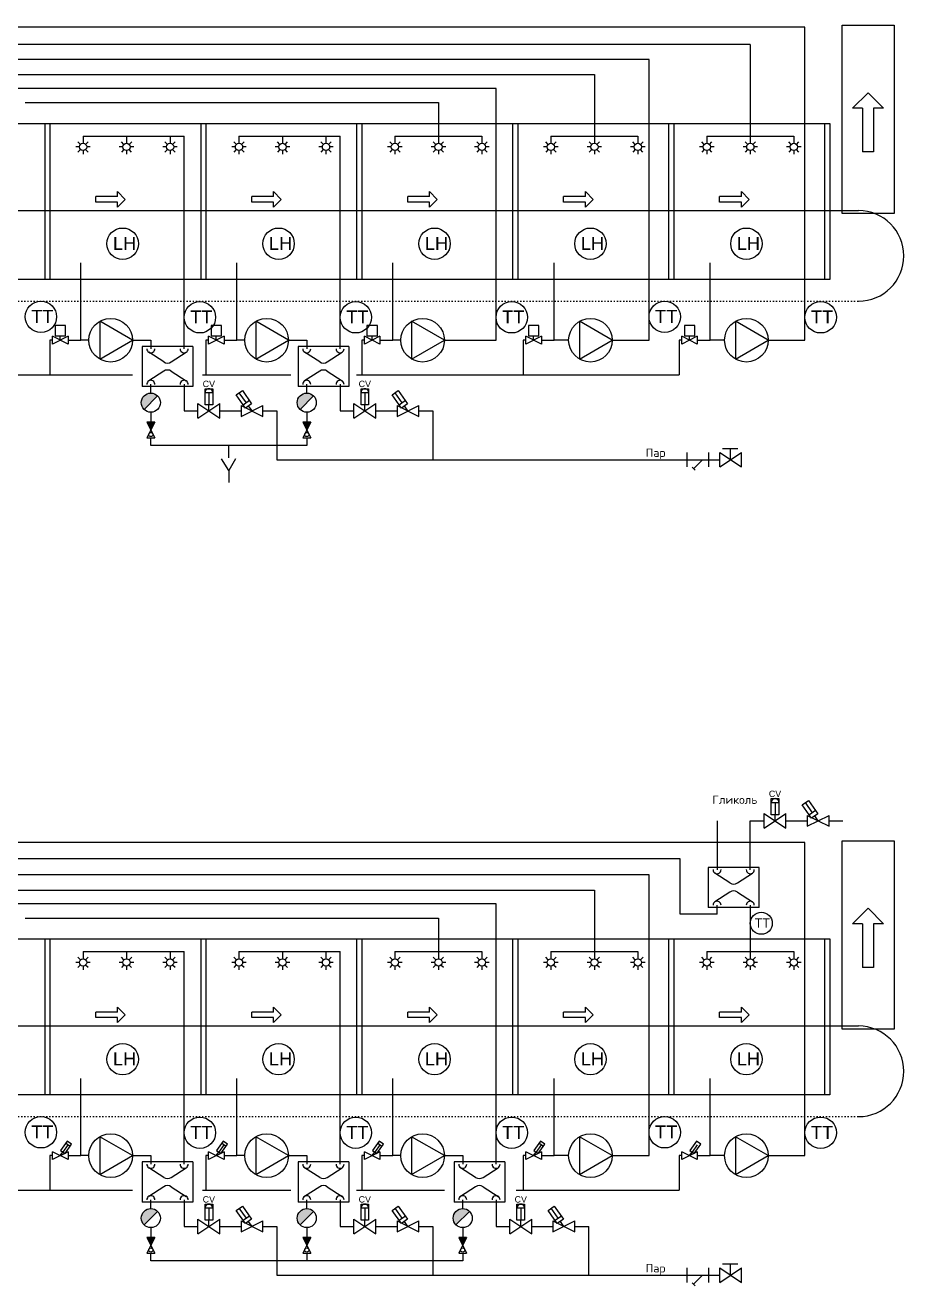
# Model space of a CAD drawing. Header units: millimetres. Extents: x -918 to 51042, y -35619 to 21649.
# Drawn here: x 6761 to 15212, y 9523 to 21649 of the extents above; entities that cross this region are included whole.
import ezdxf

# ---------------------------------------------------------------- set-up
doc = ezdxf.new("R2010")
doc.units = ezdxf.units.MM
doc.linetypes.add('ACAD_ISO03W100', pattern=[30, 12, -18])
for name, color, linetype in [('для лазера', 7, 'Continuous'), ('Железо', 7, 'Continuous'), ('Насосы', 7, 'Continuous')]:
    doc.layers.add(name, color=color, linetype=linetype)
doc.styles.add('ROMANS', font='ROMANS')
doc.styles.get("Standard").update_dxf_attribs({"font": 'arial.ttf'})

msp = doc.modelspace()

# ---------------------------------------------------------------- hatches: boundary and pattern name
at = {"true_color": 0xffffff}
h = msp.add_hatch(color=7, dxfattribs=at)
h.dxf.hatch_style = 1
h.paths.add_polyline_path([(8006.656, 17831.168), (7931.656, 17831.168), (7969.156, 17756.168)])
h = msp.add_hatch(color=7, dxfattribs=at)
h.dxf.hatch_style = 1
h.paths.add_polyline_path([(9506.656, 17831.168), (9431.656, 17831.168), (9469.156, 17756.168)])
h = msp.add_hatch(color=7, dxfattribs=at)
h.dxf.hatch_style = 1
h.paths.add_polyline_path([(8006.656, 9987.1), (7931.656, 9987.1), (7969.156, 9912.1)])
h = msp.add_hatch(color=7, dxfattribs=at)
h.dxf.hatch_style = 1
h.paths.add_polyline_path([(9506.656, 9987.1), (9431.656, 9987.1), (9469.156, 9912.1)])
h = msp.add_hatch(color=7, dxfattribs=at)
h.dxf.hatch_style = 1
h.paths.add_polyline_path([(11006.656, 9987.1), (10931.656, 9987.1), (10969.156, 9912.1)])
at = {"layer": 'для лазера'}
h = msp.add_hatch(color=256, dxfattribs=at)
h.dxf.hatch_style = 1
h.paths.add_polyline_path([(7877.37, 18018.109, 0.198912367), (7904.253, 17953.205), (8034.06, 18083.012, 0.668178638)])
h = msp.add_hatch(color=256, dxfattribs=at)
h.dxf.hatch_style = 1
h.paths.add_polyline_path([(9377.37, 18018.109, 0.198912367), (9404.253, 17953.205), (9534.06, 18083.012, 0.668178638)])
h = msp.add_hatch(color=256, dxfattribs=at)
h.dxf.hatch_style = 1
h.paths.add_polyline_path([(7877.37, 10174.04, 0.198912367), (7904.253, 10109.137), (8034.06, 10238.943, 0.668178638)])
h = msp.add_hatch(color=256, dxfattribs=at)
h.dxf.hatch_style = 1
h.paths.add_polyline_path([(9377.37, 10174.04, 0.198912367), (9404.253, 10109.137), (9534.06, 10238.943, 0.668178638)])
h = msp.add_hatch(color=256, dxfattribs=at)
h.dxf.hatch_style = 1
h.paths.add_polyline_path([(10877.37, 10174.04, 0.198912367), (10904.253, 10109.137), (11034.06, 10238.943, 0.668178638)])

# ---------------------------------------------------------------- linework, layer by layer
at = {"color": 4}
for p, q in [((7023.35, 18618.97), (6998.282, 18618.97)), ((6998.282, 18618.97), (6998.282, 18286.162)), ((7173.35, 18618.97), (7295.754, 18618.97)), ((8523.35, 18618.97), (8498.282, 18618.97)), ((8498.282, 18618.97), (8498.282, 18286.162)), ((8673.35, 18618.97), (8795.754, 18618.97)), ((10023.35, 18618.97), (9998.282, 18618.97)), ((9998.282, 18618.97), (9998.282, 18286.162)), ((10173.35, 18618.97), (10295.754, 18618.97)), ((11575.728, 18618.97), (11550.66, 18618.97)), ((11550.66, 18618.97), (11550.66, 18286.162)), ((11725.728, 18618.97), (11848.133, 18618.97)), ((13075.728, 18618.97), (13050.66, 18618.97)), ((13050.66, 18618.97), (13050.66, 18286.162)), ((13225.728, 18618.97), (13348.133, 18618.97)), ((2381.832, 18286.162), (7791.981, 18286.162)), ((8465.609, 18286.162), (9315.37, 18286.162)), ((9948.827, 18286.162), (11483.455, 18286.162)), ((11483.455, 18286.162), (13050.66, 18286.162)), ((7023.35, 10774.902), (6998.282, 10774.902)), ((6998.282, 10774.902), (6998.282, 10442.094)), ((7173.35, 10774.902), (7295.754, 10774.902)), ((8523.35, 10774.902), (8498.282, 10774.902)), ((8498.282, 10774.902), (8498.282, 10442.094)), ((8673.35, 10774.902), (8795.754, 10774.902)), ((10023.35, 10774.902), (9998.282, 10774.902)), ((9998.282, 10774.902), (9998.282, 10442.094)), ((10173.35, 10774.902), (10295.754, 10774.902)), ((11575.728, 10774.902), (11550.66, 10774.902)), ((11550.66, 10774.902), (11550.66, 10442.094)), ((11725.728, 10774.902), (11848.133, 10774.902)), ((13075.728, 10774.902), (13050.66, 10774.902)), ((13050.66, 10774.902), (13050.66, 10442.094)), ((13225.728, 10774.902), (13348.133, 10774.902)), ((2381.832, 10442.094), (7791.981, 10442.094)), ((8465.609, 10442.094), (9315.37, 10442.094)), ((9948.827, 10442.094), (10792.408, 10442.094)), ((11483.455, 10442.094), (13050.66, 10442.094))]:
    msp.add_line(p, q, dxfattribs=at)
for p, q in [((7023.35, 18581.47), (7023.35, 18656.47)), ((7173.35, 18656.47), (7023.35, 18581.47)), ((7173.35, 18581.47), (7023.35, 18656.47)), ((7173.35, 18656.47), (7173.35, 18581.47)), ((8523.35, 18581.47), (8523.35, 18656.47)), ((8673.35, 18656.47), (8523.35, 18581.47)), ((8673.35, 18581.47), (8523.35, 18656.47)), ((8673.35, 18656.47), (8673.35, 18581.47)), ((10023.35, 18581.47), (10023.35, 18656.47)), ((10173.35, 18656.47), (10023.35, 18581.47)), ((10173.35, 18581.47), (10023.35, 18656.47)), ((10173.35, 18656.47), (10173.35, 18581.47)), ((11575.728, 18581.47), (11575.728, 18656.47)), ((11725.728, 18656.47), (11575.728, 18581.47)), ((11725.728, 18581.47), (11575.728, 18656.47)), ((11725.728, 18656.47), (11725.728, 18581.47)), ((13075.728, 18581.47), (13075.728, 18656.47)), ((13225.728, 18656.47), (13075.728, 18581.47)), ((13225.728, 18581.47), (13075.728, 18656.47)), ((13225.728, 18656.47), (13225.728, 18581.47)), ((8490.893, 18115.564), (8564.036, 18115.564)), ((8527.465, 18115.564), (8527.465, 17996.876)), ((8887.866, 18016.438), (8819.79, 18113.661)), ((9990.893, 18115.564), (10064.036, 18115.564)), ((10027.465, 18115.564), (10027.465, 17996.876)), ((10387.866, 18016.438), (10319.79, 18113.661)), ((8422.465, 17868.497), (8422.465, 18008.497)), ((8422.465, 17868.497), (8632.465, 18008.497)), ((8422.465, 18008.497), (8632.465, 17868.497)), ((8527.465, 17938.497), (8527.465, 17996.876)), ((8632.465, 17868.497), (8632.465, 18008.497)), ((8837.441, 17990.997), (8837.441, 17885.997)), ((8837.441, 17885.997), (9047.441, 17990.997)), ((8917.824, 18037.415), (8857.908, 17995.461)), ((8942.441, 17938.497), (8908.956, 17986.319)), ((9922.465, 17868.497), (9922.465, 18008.497)), ((9922.465, 17868.497), (10132.465, 18008.497)), ((9922.465, 18008.497), (10132.465, 17868.497)), ((10027.465, 17938.497), (10027.465, 17996.876)), ((10132.465, 17868.497), (10132.465, 18008.497)), ((10337.441, 17990.997), (10337.441, 17885.997)), ((10337.441, 17990.997), (10547.441, 17885.997)), ((10337.441, 17885.997), (10547.441, 17990.997)), ((10417.824, 18037.415), (10357.908, 17995.461)), ((10442.441, 17938.497), (10408.956, 17986.319)), ((10547.441, 17885.997), (10547.441, 17990.997)), ((8006.656, 17831.168), (7931.656, 17831.168)), ((8006.656, 17831.168), (7931.656, 17681.168)), ((7931.656, 17831.168), (8006.656, 17681.168)), ((9506.656, 17831.168), (9431.656, 17831.168)), ((9506.656, 17831.168), (9431.656, 17681.168)), ((9431.656, 17831.168), (9506.656, 17681.168)), ((7931.656, 17681.168), (8006.656, 17681.168)), ((8719.156, 17485.872), (8719.156, 17606.28)), ((9431.656, 17681.168), (9506.656, 17681.168)), ((13127.546, 17399.579), (13127.546, 17539.579)), ((13337.546, 17399.579), (13337.546, 17539.579)), ((13440.706, 17399.579), (13440.706, 17539.579)), ((13440.706, 17399.579), (13650.706, 17539.579)), ((13440.706, 17539.579), (13650.706, 17399.579)), ((13545.706, 17469.579), (13545.706, 17576.826)), ((13650.706, 17399.579), (13650.706, 17539.579)), ((13936.672, 14172.78), (14009.815, 14172.78)), ((13973.244, 14172.78), (13973.244, 14054.093)), ((14333.645, 14073.654), (14265.569, 14170.878)), ((14363.603, 14094.631), (14303.687, 14052.678)), ((13868.244, 13925.713), (13868.244, 14065.713)), ((13868.244, 13925.713), (14078.244, 14065.713)), ((13868.244, 14065.713), (14078.244, 13925.713)), ((13973.244, 13995.713), (13973.244, 14054.093)), ((14078.244, 13925.713), (14078.244, 14065.713)), ((14283.22, 14048.213), (14283.22, 13943.213)), ((14283.22, 14048.213), (14493.22, 13943.213)), ((14283.22, 13943.213), (14493.22, 14048.213)), ((14388.22, 13995.713), (14354.735, 14043.535)), ((14493.22, 13943.213), (14493.22, 14048.213)), ((7023.35, 10737.402), (7023.35, 10812.402)), ((7173.35, 10812.402), (7023.35, 10737.402)), ((7173.35, 10737.402), (7023.35, 10812.402)), ((7098.35, 10774.902), (7122.268, 10809.06)), ((7170.894, 10878.505), (7122.268, 10809.06)), ((7192.293, 10863.522), (7149.496, 10893.489)), ((7173.35, 10812.402), (7173.35, 10737.402)), ((8523.35, 10737.402), (8523.35, 10812.402)), ((8673.35, 10812.402), (8523.35, 10737.402)), ((8673.35, 10737.402), (8523.35, 10812.402)), ((8598.35, 10774.902), (8622.268, 10809.06)), ((8670.894, 10878.505), (8622.268, 10809.06)), ((8692.293, 10863.522), (8649.496, 10893.489)), ((8673.35, 10812.402), (8673.35, 10737.402)), ((10023.35, 10737.402), (10023.35, 10812.402)), ((10173.35, 10812.402), (10023.35, 10737.402)), ((10173.35, 10737.402), (10023.35, 10812.402)), ((10098.35, 10774.902), (10122.268, 10809.06)), ((10170.894, 10878.505), (10122.268, 10809.06)), ((10192.293, 10863.522), (10149.496, 10893.489)), ((10173.35, 10812.402), (10173.35, 10737.402)), ((11575.728, 10737.402), (11575.728, 10812.402)), ((11725.728, 10812.402), (11575.728, 10737.402)), ((11725.728, 10737.402), (11575.728, 10812.402)), ((11650.728, 10774.902), (11674.646, 10809.06)), ((11723.272, 10878.505), (11674.646, 10809.06)), ((11744.671, 10863.522), (11701.874, 10893.489)), ((11725.728, 10812.402), (11725.728, 10737.402)), ((13075.728, 10737.402), (13075.728, 10812.402)), ((13225.728, 10812.402), (13075.728, 10737.402)), ((13225.728, 10737.402), (13075.728, 10812.402)), ((13150.728, 10774.902), (13174.646, 10809.06)), ((13223.272, 10878.505), (13174.646, 10809.06)), ((13225.728, 10812.402), (13225.728, 10737.402)), ((8490.893, 10271.496), (8564.036, 10271.496)), ((8527.465, 10271.496), (8527.465, 10152.808)), ((8887.866, 10172.37), (8819.79, 10269.593)), ((8917.824, 10193.346), (8857.908, 10151.393)), ((9990.893, 10271.496), (10064.036, 10271.496)), ((10027.465, 10271.496), (10027.465, 10152.808)), ((10387.866, 10172.37), (10319.79, 10269.593)), ((10417.824, 10193.346), (10357.908, 10151.393)), ((11490.893, 10271.496), (11564.036, 10271.496)), ((11527.465, 10271.496), (11527.465, 10152.808)), ((11887.866, 10172.37), (11819.79, 10269.593)), ((11917.824, 10193.346), (11857.908, 10151.393)), ((8422.465, 10024.428), (8422.465, 10164.428)), ((8422.465, 10024.428), (8632.465, 10164.428)), ((8422.465, 10164.428), (8632.465, 10024.428)), ((8527.465, 10094.428), (8527.465, 10152.808)), ((8632.465, 10024.428), (8632.465, 10164.428)), ((8837.441, 10146.928), (8837.441, 10041.928)), ((8837.441, 10041.928), (9047.441, 10146.928)), ((8942.441, 10094.428), (8908.956, 10142.25)), ((9922.465, 10024.428), (9922.465, 10164.428)), ((9922.465, 10024.428), (10132.465, 10164.428)), ((9922.465, 10164.428), (10132.465, 10024.428)), ((10027.465, 10094.428), (10027.465, 10152.808)), ((10132.465, 10024.428), (10132.465, 10164.428)), ((10337.441, 10146.928), (10337.441, 10041.928)), ((10337.441, 10146.928), (10547.441, 10041.928)), ((10337.441, 10041.928), (10547.441, 10146.928)), ((10442.441, 10094.428), (10408.956, 10142.25)), ((10547.441, 10041.928), (10547.441, 10146.928)), ((11422.465, 10024.428), (11422.465, 10164.428)), ((11422.465, 10024.428), (11632.465, 10164.428)), ((11422.465, 10164.428), (11632.465, 10024.428)), ((11527.465, 10094.428), (11527.465, 10152.808)), ((11632.465, 10024.428), (11632.465, 10164.428)), ((11837.441, 10146.928), (11837.441, 10041.928)), ((11837.441, 10146.928), (12047.441, 10041.928)), ((11837.441, 10041.928), (12047.441, 10146.928)), ((11942.441, 10094.428), (11908.956, 10142.25)), ((12047.441, 10041.928), (12047.441, 10146.928)), ((8006.656, 9987.1), (7931.656, 9987.1)), ((8006.656, 9987.1), (7931.656, 9837.1)), ((7931.656, 9987.1), (8006.656, 9837.1)), ((9506.656, 9987.1), (9431.656, 9987.1)), ((9506.656, 9987.1), (9431.656, 9837.1)), ((9431.656, 9987.1), (9506.656, 9837.1)), ((11006.656, 9987.1), (10931.656, 9987.1)), ((11006.656, 9987.1), (10931.656, 9837.1)), ((10931.656, 9987.1), (11006.656, 9837.1)), ((7931.656, 9837.1), (8006.656, 9837.1)), ((9431.656, 9837.1), (9506.656, 9837.1)), ((10931.656, 9837.1), (11006.656, 9837.1)), ((13545.706, 9625.51), (13545.706, 9732.758)), ((13127.546, 9555.51), (13127.546, 9695.51)), ((13337.546, 9555.51), (13337.546, 9695.51)), ((13440.706, 9555.51), (13440.706, 9695.51)), ((13440.706, 9555.51), (13650.706, 9695.51)), ((13440.706, 9695.51), (13650.706, 9555.51)), ((13650.706, 9555.51), (13650.706, 9695.51))]:
    msp.add_line(p, q)
at = {"color": 1}
for p, q in [((8289.68, 18194.633), (8289.68, 17938.497)), ((9789.68, 18194.633), (9789.68, 17938.497)), ((8837.441, 17990.997), (9047.441, 17885.997)), ((9047.441, 17885.997), (9047.441, 17990.997)), ((8289.68, 17938.497), (8422.465, 17938.497)), ((8632.465, 17938.497), (8837.441, 17938.497)), ((9047.441, 17938.497), (9180.541, 17938.497)), ((9180.541, 17938.497), (9180.541, 17469.579)), ((9789.68, 17938.497), (9922.465, 17938.497)), ((10132.465, 17938.497), (10337.441, 17938.497)), ((10547.441, 17938.497), (10680.541, 17938.497)), ((10680.541, 17938.497), (10680.541, 17469.579)), ((9180.541, 17469.579), (13127.546, 17469.579)), ((13337.546, 17469.579), (13440.706, 17469.579)), ((8289.68, 10350.565), (8289.68, 10094.428)), ((9789.68, 10350.565), (9789.68, 10094.428)), ((11289.68, 10350.565), (11289.68, 10094.428)), ((8289.68, 10094.428), (8422.465, 10094.428)), ((8632.465, 10094.428), (8837.441, 10094.428)), ((8837.441, 10146.928), (9047.441, 10041.928)), ((9047.441, 10041.928), (9047.441, 10146.928)), ((9047.441, 10094.428), (9180.541, 10094.428)), ((9180.541, 10094.428), (9180.541, 9625.51)), ((9789.68, 10094.428), (9922.465, 10094.428)), ((10132.465, 10094.428), (10337.441, 10094.428)), ((10547.441, 10094.428), (10680.541, 10094.428)), ((10680.541, 10094.428), (10680.541, 9625.51)), ((11289.68, 10094.428), (11422.465, 10094.428)), ((11632.465, 10094.428), (11837.441, 10094.428)), ((12047.441, 10094.428), (12180.541, 10094.428)), ((12180.541, 9625.51), (12180.541, 10094.428)), ((9180.541, 9625.51), (13127.546, 9625.51)), ((13337.546, 9625.51), (13440.706, 9625.51))]:
    msp.add_line(p, q, dxfattribs=at)
for points in [[(7792.694, 18618.97), (7477.694, 18800.835), (7477.694, 18437.105)], [(9292.694, 18618.97), (8977.694, 18800.835), (8977.694, 18437.105)], [(10792.694, 18618.97), (10477.694, 18800.835), (10477.694, 18437.105)], [(12407.926, 18618.97), (12092.926, 18800.835), (12092.926, 18437.105)], [(13907.926, 18618.97), (13592.926, 18800.835), (13592.926, 18437.105)], [(8490.893, 18152.333), (8564.036, 18152.333), (8564.036, 17996.876), (8490.893, 17996.876)], [(8789.832, 18092.685), (8849.747, 18134.638), (8938.914, 18007.295), (8878.998, 17965.342)], [(9990.893, 18152.333), (10064.036, 18152.333), (10064.036, 17996.876), (9990.893, 17996.876)], [(10289.832, 18092.685), (10349.747, 18134.638), (10438.914, 18007.295), (10378.998, 17965.342)], [(13936.672, 14209.549), (14009.815, 14209.549), (14009.815, 14054.093), (13936.672, 14054.093)], [(14235.611, 14149.901), (14295.526, 14191.854), (14384.693, 14064.511), (14324.777, 14022.558)], [(7207.357, 10885.036), (7164.56, 10915.002), (7100.87, 10824.043), (7143.667, 10794.077)], [(7792.694, 10774.902), (7477.694, 10956.767), (7477.694, 10593.036)], [(8707.357, 10885.036), (8664.56, 10915.002), (8600.87, 10824.043), (8643.667, 10794.077)], [(9292.694, 10774.902), (8977.694, 10956.767), (8977.694, 10593.036)], [(10207.357, 10885.036), (10164.56, 10915.002), (10100.87, 10824.043), (10143.667, 10794.077)], [(10792.694, 10774.902), (10477.694, 10956.767), (10477.694, 10593.036)], [(11759.735, 10885.036), (11716.938, 10915.002), (11653.248, 10824.043), (11696.045, 10794.077)], [(12407.926, 10774.902), (12092.926, 10956.767), (12092.926, 10593.036)], [(13259.735, 10885.036), (13216.938, 10915.002), (13153.248, 10824.043), (13196.045, 10794.077)], [(13907.926, 10774.902), (13592.926, 10956.767), (13592.926, 10593.036)], [(8490.893, 10308.265), (8564.036, 10308.265), (8564.036, 10152.808), (8490.893, 10152.808)], [(9990.893, 10308.265), (10064.036, 10308.265), (10064.036, 10152.808), (9990.893, 10152.808)], [(11490.893, 10308.265), (11564.036, 10308.265), (11564.036, 10152.808), (11490.893, 10152.808)], [(8789.832, 10248.616), (8849.747, 10290.569), (8938.914, 10163.227), (8878.998, 10121.273)], [(10289.832, 10248.616), (10349.747, 10290.569), (10438.914, 10163.227), (10378.998, 10121.273)], [(11789.832, 10248.616), (11849.747, 10290.569), (11938.914, 10163.227), (11878.998, 10121.273)]]:
    msp.add_lwpolyline(points, close=True)
for centre, radius in [((7697.926, 19546.929), 151.172), ((9197.926, 19546.929), 151.172), ((10697.926, 19546.929), 151.172), ((12197.926, 19546.929), 151.172), ((13697.926, 19546.929), 151.172), ((6912.023, 18843.865), 151.172), ((8440.852, 18839.481), 151.172), ((9940.852, 18839.481), 151.172), ((11440.852, 18839.481), 151.172), ((12912.023, 18843.865), 151.172), ((14412.023, 18839.481), 151.172), ((7969.156, 17711.168), 20), ((9469.156, 17711.168), 20), ((13841.28, 13010.5), 105.82), ((7697.926, 11702.861), 151.172), ((9197.926, 11702.861), 151.172), ((10697.926, 11702.861), 151.172), ((12197.926, 11702.861), 151.172), ((13697.926, 11702.861), 151.172), ((6912.023, 10999.796), 151.172), ((8440.852, 10995.413), 151.172), ((9940.852, 10995.413), 151.172), ((11440.852, 10995.413), 151.172), ((12912.023, 10999.796), 151.172), ((14412.023, 10995.413), 151.172), ((7969.156, 9867.1), 20), ((9469.156, 9867.1), 20), ((10969.156, 9867.1), 20)]:
    msp.add_circle(centre, radius)
for centre in [(8527.465, 18115.761), (10027.465, 18115.761), (13973.244, 14172.977), (8527.465, 10271.693), (10027.465, 10271.693), (11527.465, 10271.693)]:
    msp.add_arc(centre, 36.572, 359.6914086, 180.3085914)
at = {"layer": 'для лазера'}
for p, q in [((14260.851, 21630.309), (3235.459, 21630.309)), ((14260.851, 18618.97), (14260.851, 21630.309)), ((14617.942, 19837.201), (14617.942, 21648.885)), ((14617.942, 21648.885), (15117.942, 21648.885)), ((15117.942, 21648.885), (15117.942, 19837.201)), ((13735.459, 21464.772), (3760.851, 21464.772)), ((13735.459, 21464.772), (13735.459, 20582.806)), ((12760.851, 21319.456), (4735.459, 21319.456)), ((12760.851, 18618.97), (12760.851, 21319.456)), ((5260.851, 21174.14), (12235.459, 21174.14)), ((12235.459, 21174.14), (12235.459, 20582.806)), ((11289.68, 21041.208), (6235.459, 21041.208)), ((11289.68, 18618.97), (11289.68, 21041.208)), ((14867.942, 20998.72), (14719.449, 20850.227)), ((15016.434, 20850.227), (14867.942, 20998.72)), ((6760.851, 20904.472), (10735.459, 20904.472)), ((10735.459, 20904.472), (10735.459, 20582.806)), ((14815.442, 20850.227), (14719.449, 20850.227)), ((14815.442, 20850.227), (14815.442, 20430.227)), ((15016.434, 20850.227), (14920.442, 20850.227)), ((14920.442, 20850.227), (14920.442, 20430.227)), ((5498.611, 20703.655), (6998.611, 20703.655)), ((6948.611, 20703.655), (6948.611, 19203.655)), ((6998.611, 20703.655), (6998.611, 19203.655)), ((6998.611, 20703.655), (8498.611, 20703.655)), ((8448.611, 20703.655), (8448.611, 19203.655)), ((8498.611, 20703.655), (8498.611, 19203.655)), ((8498.611, 20703.655), (9998.611, 20703.655)), ((9948.611, 20703.655), (9948.611, 19203.655)), ((9998.611, 20703.655), (9998.611, 19203.655)), ((9998.611, 20703.655), (11498.611, 20703.655)), ((11448.611, 20703.655), (11448.611, 19203.655)), ((11498.611, 20703.655), (11498.611, 19203.655)), ((11498.611, 20703.655), (12998.611, 20703.655)), ((12948.611, 20703.655), (12948.611, 19203.655)), ((12998.611, 20703.655), (12998.611, 19203.655)), ((12998.611, 20703.655), (14498.611, 20703.655)), ((14448.611, 20703.655), (14448.611, 19203.655)), ((14498.611, 20703.655), (14498.611, 19203.655)), ((7317.08, 20582.806), (8289.68, 20582.806)), ((8289.68, 18535.658), (8289.68, 20582.806)), ((8817.08, 20582.806), (9789.68, 20582.806)), ((9789.68, 18535.658), (9789.68, 20582.806)), ((10317.08, 20582.806), (11153.838, 20582.806)), ((11817.08, 20582.806), (12653.838, 20582.806)), ((13317.08, 20582.806), (14153.838, 20582.806)), ((14920.442, 20430.227), (14815.442, 20430.227)), ((7723.852, 19973.866), (7649.606, 20048.113)), ((7649.606, 20000.116), (7649.606, 20048.113)), ((9223.852, 19973.866), (9149.606, 20048.113)), ((9149.606, 20000.116), (9149.606, 20048.113)), ((10723.852, 19973.866), (10649.606, 20048.113)), ((10649.606, 20000.116), (10649.606, 20048.113)), ((12223.852, 19973.866), (12149.606, 20048.113)), ((12149.606, 20000.116), (12149.606, 20048.113)), ((13723.852, 19973.866), (13649.606, 20048.113)), ((13649.606, 20000.116), (13649.606, 20048.113)), ((7649.606, 20000.116), (7439.606, 20000.116)), ((7439.606, 19947.616), (7439.606, 20000.116)), ((7649.606, 19947.616), (7439.606, 19947.616)), ((7649.606, 19899.62), (7723.852, 19973.866)), ((7649.606, 19899.62), (7649.606, 19947.616)), ((9149.606, 20000.116), (8939.606, 20000.116)), ((8939.606, 19947.616), (8939.606, 20000.116)), ((9149.606, 19947.616), (8939.606, 19947.616)), ((9149.606, 19899.62), (9223.852, 19973.866)), ((9149.606, 19899.62), (9149.606, 19947.616)), ((10649.606, 20000.116), (10439.606, 20000.116)), ((10439.606, 19947.616), (10439.606, 20000.116)), ((10649.606, 19947.616), (10439.606, 19947.616)), ((10649.606, 19899.62), (10723.852, 19973.866)), ((10649.606, 19899.62), (10649.606, 19947.616)), ((12149.606, 20000.116), (11939.606, 20000.116)), ((11939.606, 19947.616), (11939.606, 20000.116)), ((12149.606, 19947.616), (11939.606, 19947.616)), ((12149.606, 19899.62), (12223.852, 19973.866)), ((12149.606, 19899.62), (12149.606, 19947.616)), ((13649.606, 20000.116), (13439.606, 20000.116)), ((13439.606, 19947.616), (13439.606, 20000.116)), ((13649.606, 19947.616), (13439.606, 19947.616)), ((13649.606, 19899.62), (13723.852, 19973.866)), ((13649.606, 19899.62), (13649.606, 19947.616)), ((2221.622, 19866.224), (14775.6, 19866.224)), ((15117.942, 19837.201), (14617.942, 19837.201)), ((7295.754, 18618.97), (7295.754, 19362.2)), ((8795.754, 18618.97), (8795.754, 19362.2)), ((10295.754, 18618.97), (10295.754, 19362.2)), ((11848.133, 18618.97), (11848.133, 19362.2)), ((13348.133, 18618.97), (13348.133, 19362.2)), ((6998.611, 19203.655), (5498.611, 19203.655)), ((8498.611, 19203.655), (6998.611, 19203.655)), ((9998.611, 19203.655), (8498.611, 19203.655)), ((11498.611, 19203.655), (9998.611, 19203.655)), ((12998.611, 19203.655), (11498.611, 19203.655)), ((14498.611, 19203.655), (12998.611, 19203.655)), ((7148.35, 18759.535), (7048.35, 18759.535)), ((7048.35, 18759.535), (7048.35, 18659.535)), ((7148.35, 18659.535), (7148.35, 18759.535)), ((8648.35, 18759.535), (8548.35, 18759.535)), ((8548.35, 18759.535), (8548.35, 18659.535)), ((8648.35, 18659.535), (8648.35, 18759.535)), ((10148.35, 18759.535), (10048.35, 18759.535)), ((10048.35, 18759.535), (10048.35, 18659.535)), ((10148.35, 18659.535), (10148.35, 18759.535)), ((11700.728, 18759.535), (11600.728, 18759.535)), ((11600.728, 18759.535), (11600.728, 18659.535)), ((11700.728, 18659.535), (11700.728, 18759.535)), ((13200.728, 18759.535), (13100.728, 18759.535)), ((13100.728, 18759.535), (13100.728, 18659.535)), ((13200.728, 18659.535), (13200.728, 18759.535)), ((7048.35, 18659.535), (7098.35, 18659.535)), ((7098.35, 18618.97), (7098.35, 18659.535)), ((7098.35, 18659.535), (7148.35, 18659.535)), ((7372.694, 18618.97), (7295.754, 18618.97)), ((7792.694, 18618.97), (7969.156, 18618.97)), ((7969.156, 18618.97), (7969.156, 18535.658)), ((8548.35, 18659.535), (8598.35, 18659.535)), ((8598.35, 18618.97), (8598.35, 18659.535)), ((8598.35, 18659.535), (8648.35, 18659.535)), ((8872.694, 18618.97), (8795.754, 18618.97)), ((9292.694, 18618.97), (9469.156, 18618.97)), ((9469.156, 18618.97), (9469.156, 18535.658)), ((10048.35, 18659.535), (10098.35, 18659.535)), ((10098.35, 18618.97), (10098.35, 18659.535)), ((10098.35, 18659.535), (10148.35, 18659.535)), ((10372.694, 18618.97), (10295.754, 18618.97)), ((10792.694, 18618.97), (11289.68, 18618.97)), ((11600.728, 18659.535), (11650.728, 18659.535)), ((11650.728, 18618.97), (11650.728, 18659.535)), ((11650.728, 18659.535), (11700.728, 18659.535)), ((11987.926, 18618.97), (11848.133, 18618.97)), ((12407.926, 18618.97), (12760.851, 18618.97)), ((13100.728, 18659.535), (13150.728, 18659.535)), ((13150.728, 18618.97), (13150.728, 18659.535)), ((13150.728, 18659.535), (13200.728, 18659.535)), ((13487.926, 18618.97), (13348.133, 18618.97)), ((13907.926, 18618.97), (14260.851, 18618.97)), ((7969.156, 18109.895), (7969.156, 18194.633)), ((9469.156, 18109.895), (9469.156, 18194.633)), ((7904.253, 17953.205), (8034.06, 18083.012)), ((9404.253, 17953.205), (9534.06, 18083.012)), ((7969.156, 17926.322), (7969.156, 17831.168)), ((9469.156, 17926.322), (9469.156, 17831.168)), ((7969.156, 17606.28), (7969.156, 17681.168)), ((9469.156, 17606.28), (7969.156, 17606.28)), ((9469.156, 17681.168), (9469.156, 17606.28)), ((13127.546, 17469.579), (13337.546, 17469.579)), ((13276.964, 17469.579), (13190.111, 17382.725)), ((13468.618, 17576.826), (13614.616, 17576.826)), ((13176.438, 17396.398), (13205.603, 17367.233)), ((14260.851, 13786.241), (3235.459, 13786.241)), ((14260.851, 10774.902), (14260.851, 13786.241)), ((14617.942, 11993.133), (14617.942, 13804.817)), ((14617.942, 13804.817), (15117.942, 13804.817)), ((15117.942, 13804.817), (15117.942, 11993.133)), ((13059.883, 13629.818), (3760.851, 13629.818)), ((13059.883, 13099.333), (13059.883, 13629.818)), ((12760.851, 13475.388), (4735.459, 13475.388)), ((12760.851, 10774.902), (12760.851, 13475.388)), ((5260.851, 13330.071), (12235.459, 13330.071)), ((12235.459, 13330.071), (12235.459, 12738.737)), ((11289.68, 13197.139), (6235.459, 13197.139)), ((11289.68, 10691.59), (11289.68, 13197.139)), ((13414.936, 13099.333), (13059.883, 13099.333)), ((13414.936, 13099.333), (13414.936, 13184.071)), ((13735.459, 13184.071), (13735.459, 12738.737)), ((14867.942, 13154.651), (14719.449, 13006.159)), ((15016.434, 13006.159), (14867.942, 13154.651)), ((6760.851, 13060.403), (10735.459, 13060.403)), ((10735.459, 13060.403), (10735.459, 12738.737)), ((14815.442, 13006.159), (14719.449, 13006.159)), ((14815.442, 13006.159), (14815.442, 12586.159)), ((15016.434, 13006.159), (14920.442, 13006.159)), ((14920.442, 13006.159), (14920.442, 12586.159)), ((5498.611, 12859.587), (6998.611, 12859.587)), ((6948.611, 12859.587), (6948.611, 11359.587)), ((6998.611, 12859.587), (6998.611, 11359.587)), ((6998.611, 12859.587), (8498.611, 12859.587)), ((8448.611, 12859.587), (8448.611, 11359.587)), ((8498.611, 12859.587), (8498.611, 11359.587)), ((8498.611, 12859.587), (9998.611, 12859.587)), ((9948.611, 12859.587), (9948.611, 11359.587)), ((9998.611, 12859.587), (9998.611, 11359.587)), ((9998.611, 12859.587), (11498.611, 12859.587)), ((11448.611, 12859.587), (11448.611, 11359.587)), ((11498.611, 12859.587), (11498.611, 11359.587)), ((11498.611, 12859.587), (12998.611, 12859.587)), ((12948.611, 12859.587), (12948.611, 11359.587)), ((12998.611, 12859.587), (12998.611, 11359.587)), ((12998.611, 12859.587), (14498.611, 12859.587)), ((14448.611, 12859.587), (14448.611, 11359.587)), ((14498.611, 12859.587), (14498.611, 11359.587)), ((7317.08, 12738.737), (8289.68, 12738.737)), ((8289.68, 10691.59), (8289.68, 12738.737)), ((8817.08, 12738.737), (9789.68, 12738.737)), ((9789.68, 10691.59), (9789.68, 12738.737)), ((10317.08, 12738.737), (11153.838, 12738.737)), ((11817.08, 12738.737), (12653.838, 12738.737)), ((13317.08, 12738.737), (14153.838, 12738.737)), ((14920.442, 12586.159), (14815.442, 12586.159)), ((7649.606, 12156.048), (7439.606, 12156.048)), ((7439.606, 12103.548), (7439.606, 12156.048)), ((7723.852, 12129.798), (7649.606, 12204.044)), ((7649.606, 12156.048), (7649.606, 12204.044)), ((7649.606, 12055.552), (7723.852, 12129.798)), ((9149.606, 12156.048), (8939.606, 12156.048)), ((8939.606, 12103.548), (8939.606, 12156.048)), ((9223.852, 12129.798), (9149.606, 12204.044)), ((9149.606, 12156.048), (9149.606, 12204.044)), ((9149.606, 12055.552), (9223.852, 12129.798)), ((10649.606, 12156.048), (10439.606, 12156.048)), ((10439.606, 12103.548), (10439.606, 12156.048)), ((10723.852, 12129.798), (10649.606, 12204.044)), ((10649.606, 12156.048), (10649.606, 12204.044)), ((10649.606, 12055.552), (10723.852, 12129.798)), ((12149.606, 12156.048), (11939.606, 12156.048)), ((11939.606, 12103.548), (11939.606, 12156.048)), ((12223.852, 12129.798), (12149.606, 12204.044)), ((12149.606, 12156.048), (12149.606, 12204.044)), ((12149.606, 12055.552), (12223.852, 12129.798)), ((13649.606, 12156.048), (13439.606, 12156.048)), ((13439.606, 12103.548), (13439.606, 12156.048)), ((13723.852, 12129.798), (13649.606, 12204.044)), ((13649.606, 12156.048), (13649.606, 12204.044)), ((13649.606, 12055.552), (13723.852, 12129.798)), ((2221.622, 12022.155), (14775.6, 12022.155)), ((7649.606, 12103.548), (7439.606, 12103.548)), ((7649.606, 12055.552), (7649.606, 12103.548)), ((9149.606, 12103.548), (8939.606, 12103.548)), ((9149.606, 12055.552), (9149.606, 12103.548)), ((10649.606, 12103.548), (10439.606, 12103.548)), ((10649.606, 12055.552), (10649.606, 12103.548)), ((12149.606, 12103.548), (11939.606, 12103.548)), ((12149.606, 12055.552), (12149.606, 12103.548)), ((13649.606, 12103.548), (13439.606, 12103.548)), ((13649.606, 12055.552), (13649.606, 12103.548)), ((15117.942, 11993.133), (14617.942, 11993.133)), ((7295.754, 10774.902), (7295.754, 11518.132)), ((8795.754, 10774.902), (8795.754, 11518.132)), ((10295.754, 10774.902), (10295.754, 11518.132)), ((11848.133, 10774.902), (11848.133, 11518.132)), ((13348.133, 10774.902), (13348.133, 11518.132)), ((6998.611, 11359.587), (5498.611, 11359.587)), ((8498.611, 11359.587), (6998.611, 11359.587)), ((9998.611, 11359.587), (8498.611, 11359.587)), ((11498.611, 11359.587), (9998.611, 11359.587)), ((12998.611, 11359.587), (11498.611, 11359.587)), ((14498.611, 11359.587), (12998.611, 11359.587)), ((7372.694, 10774.902), (7295.754, 10774.902)), ((7792.694, 10774.902), (7969.156, 10774.902)), ((7969.156, 10774.902), (7969.156, 10691.59)), ((8872.694, 10774.902), (8795.754, 10774.902)), ((9292.694, 10774.902), (9469.156, 10774.902)), ((9469.156, 10774.902), (9469.156, 10691.59)), ((10372.694, 10774.902), (10295.754, 10774.902)), ((10792.694, 10774.902), (10969.156, 10774.902)), ((10969.156, 10774.902), (10969.156, 10691.59)), ((11987.926, 10774.902), (11848.133, 10774.902)), ((12407.926, 10774.902), (12760.851, 10774.902)), ((13487.926, 10774.902), (13348.133, 10774.902)), ((13907.926, 10774.902), (14260.851, 10774.902)), ((7969.156, 10265.827), (7969.156, 10350.565)), ((9469.156, 10265.827), (9469.156, 10350.565)), ((10969.156, 10265.827), (10969.156, 10350.565)), ((7904.253, 10109.137), (8034.06, 10238.943)), ((9404.253, 10109.137), (9534.06, 10238.943)), ((10904.253, 10109.137), (11034.06, 10238.943)), ((7969.156, 10082.253), (7969.156, 9987.1)), ((9469.156, 10082.253), (9469.156, 9987.1)), ((10969.156, 10082.253), (10969.156, 9987.1)), ((7969.156, 9762.212), (7969.156, 9837.1)), ((9469.156, 9837.1), (9469.156, 9762.212)), ((10969.156, 9837.1), (10969.156, 9762.212)), ((10969.156, 9762.212), (7969.156, 9762.212)), ((13468.618, 9732.758), (13614.616, 9732.758)), ((13127.546, 9625.51), (13337.546, 9625.51)), ((13276.964, 9625.51), (13190.111, 9538.657)), ((13176.438, 9552.33), (13205.603, 9523.165))]:
    msp.add_line(p, q, dxfattribs=at)
at = {"layer": 'для лазера', "color": 252, "linetype": 'ACAD_ISO03W100', "true_color": 0x939598}
for p, q in [((2221.622, 18994.342), (14775.6, 18994.342)), ((2221.622, 11150.274), (14775.6, 11150.274))]:
    msp.add_line(p, q, dxfattribs=at)
at = {"layer": 'для лазера', "color": 3}
for p, q in [((13414.936, 13995.713), (13414.936, 13525.096)), ((13735.459, 13995.713), (13868.244, 13995.713)), ((13735.459, 13525.096), (13735.459, 13995.713)), ((14078.244, 13995.713), (14283.22, 13995.713)), ((14493.22, 13995.713), (14626.32, 13995.713))]:
    msp.add_line(p, q, dxfattribs=at)
at = {"layer": 'для лазера'}
for centre in [(7969.156, 18018.109), (9469.156, 18018.109), (7969.156, 10174.04), (9469.156, 10174.04), (10969.156, 10174.04)]:
    msp.add_circle(centre, 91.787, dxfattribs=at)
for centre in [(14775.6, 19430.283), (14775.6, 11586.214)]:
    msp.add_arc(centre, 435.941, 270, 90, dxfattribs=at)
at = {"layer": 'Железо'}
for p, q in [((7292.441, 20502.664), (7267.802, 20527.522)), ((7317.08, 20582.806), (7317.08, 20547.806)), ((7317.08, 20547.806), (7317.08, 20512.806)), ((7341.75, 20502.633), (7366.42, 20527.46)), ((7710.82, 20502.664), (7686.181, 20527.522)), ((7735.459, 20582.806), (7735.459, 20547.806)), ((7735.459, 20547.806), (7735.459, 20512.806)), ((7760.129, 20502.633), (7784.799, 20527.46)), ((8129.199, 20502.664), (8104.56, 20527.522)), ((8153.838, 20582.806), (8153.838, 20547.806)), ((8153.838, 20547.806), (8153.838, 20512.806)), ((8178.508, 20502.633), (8203.178, 20527.46)), ((8792.441, 20502.664), (8767.802, 20527.522)), ((8817.08, 20582.806), (8817.08, 20547.806)), ((8817.08, 20547.806), (8817.08, 20512.806)), ((8841.75, 20502.633), (8866.42, 20527.46)), ((9210.82, 20502.664), (9186.181, 20527.522)), ((9235.459, 20582.806), (9235.459, 20547.806)), ((9235.459, 20547.806), (9235.459, 20512.806)), ((9260.129, 20502.633), (9284.799, 20527.46)), ((9629.199, 20502.664), (9604.56, 20527.522)), ((9653.838, 20582.806), (9653.838, 20547.806)), ((9653.838, 20547.806), (9653.838, 20512.806)), ((9678.508, 20502.633), (9703.178, 20527.46)), ((10292.441, 20502.664), (10267.802, 20527.522)), ((10317.08, 20582.806), (10317.08, 20547.806)), ((10317.08, 20547.806), (10317.08, 20512.806)), ((10341.75, 20502.633), (10366.42, 20527.46)), ((10710.82, 20502.664), (10686.181, 20527.522)), ((10735.459, 20582.806), (10735.459, 20547.806)), ((10735.459, 20547.806), (10735.459, 20512.806)), ((10760.129, 20502.633), (10784.799, 20527.46)), ((11129.199, 20502.664), (11104.56, 20527.522)), ((11153.838, 20582.806), (11153.838, 20547.806)), ((11153.838, 20547.806), (11153.838, 20512.806)), ((11178.508, 20502.633), (11203.178, 20527.46)), ((11792.441, 20502.664), (11767.802, 20527.522)), ((11817.08, 20582.806), (11817.08, 20547.806)), ((11817.08, 20547.806), (11817.08, 20512.806)), ((11841.75, 20502.633), (11866.42, 20527.46)), ((12210.82, 20502.664), (12186.181, 20527.522)), ((12235.459, 20582.806), (12235.459, 20547.806)), ((12235.459, 20547.806), (12235.459, 20512.806)), ((12260.129, 20502.633), (12284.799, 20527.46)), ((12629.199, 20502.664), (12604.56, 20527.522)), ((12653.838, 20582.806), (12653.838, 20547.806)), ((12653.838, 20547.806), (12653.838, 20512.806)), ((12678.508, 20502.633), (12703.178, 20527.46)), ((13292.441, 20502.664), (13267.802, 20527.522)), ((13317.08, 20582.806), (13317.08, 20547.806)), ((13317.08, 20547.806), (13317.08, 20512.806)), ((13341.75, 20502.633), (13366.42, 20527.46)), ((13710.82, 20502.664), (13686.181, 20527.522)), ((13735.459, 20582.806), (13735.459, 20547.806)), ((13735.459, 20547.806), (13735.459, 20512.806)), ((13760.129, 20502.633), (13784.799, 20527.46)), ((14129.199, 20502.664), (14104.56, 20527.522)), ((14153.838, 20582.806), (14153.838, 20547.806)), ((14153.838, 20547.806), (14153.838, 20512.806)), ((14178.508, 20502.633), (14203.178, 20527.46)), ((7282.08, 20477.806), (7247.08, 20477.806)), ((7291.492, 20453.926), (7267.57, 20428.321)), ((7317.08, 20442.806), (7317.08, 20407.806)), ((7366.358, 20428.09), (7341.719, 20452.948)), ((7387.08, 20477.806), (7352.08, 20477.806)), ((7700.459, 20477.806), (7665.459, 20477.806)), ((7709.871, 20453.926), (7685.949, 20428.321)), ((7735.459, 20442.806), (7735.459, 20407.806)), ((7784.737, 20428.09), (7760.098, 20452.948)), ((7805.459, 20477.806), (7770.459, 20477.806)), ((8118.838, 20477.806), (8083.838, 20477.806)), ((8128.25, 20453.926), (8104.328, 20428.321)), ((8153.838, 20442.806), (8153.838, 20407.806)), ((8203.116, 20428.09), (8178.477, 20452.948)), ((8223.838, 20477.806), (8188.838, 20477.806)), ((8782.08, 20477.806), (8747.08, 20477.806)), ((8791.492, 20453.926), (8767.57, 20428.321)), ((8817.08, 20442.806), (8817.08, 20407.806)), ((8866.358, 20428.09), (8841.719, 20452.948)), ((8887.08, 20477.806), (8852.08, 20477.806)), ((9200.459, 20477.806), (9165.459, 20477.806)), ((9209.871, 20453.926), (9185.949, 20428.321)), ((9235.459, 20442.806), (9235.459, 20407.806)), ((9284.737, 20428.09), (9260.098, 20452.948)), ((9305.459, 20477.806), (9270.459, 20477.806)), ((9618.838, 20477.806), (9583.838, 20477.806)), ((9628.25, 20453.926), (9604.328, 20428.321)), ((9653.838, 20442.806), (9653.838, 20407.806)), ((9703.116, 20428.09), (9678.477, 20452.948)), ((9723.838, 20477.806), (9688.838, 20477.806)), ((10282.08, 20477.806), (10247.08, 20477.806)), ((10291.492, 20453.926), (10267.57, 20428.321)), ((10317.08, 20442.806), (10317.08, 20407.806)), ((10366.358, 20428.09), (10341.719, 20452.948)), ((10387.08, 20477.806), (10352.08, 20477.806)), ((10700.459, 20477.806), (10665.459, 20477.806)), ((10709.871, 20453.926), (10685.949, 20428.321)), ((10735.459, 20442.806), (10735.459, 20407.806)), ((10784.737, 20428.09), (10760.098, 20452.948)), ((10805.459, 20477.806), (10770.459, 20477.806)), ((11118.838, 20477.806), (11083.838, 20477.806)), ((11128.25, 20453.926), (11104.328, 20428.321)), ((11153.838, 20442.806), (11153.838, 20407.806)), ((11203.116, 20428.09), (11178.477, 20452.948)), ((11223.838, 20477.806), (11188.838, 20477.806)), ((11782.08, 20477.806), (11747.08, 20477.806)), ((11791.492, 20453.926), (11767.57, 20428.321)), ((11817.08, 20442.806), (11817.08, 20407.806)), ((11866.358, 20428.09), (11841.719, 20452.948)), ((11887.08, 20477.806), (11852.08, 20477.806)), ((12200.459, 20477.806), (12165.459, 20477.806)), ((12209.871, 20453.926), (12185.949, 20428.321)), ((12235.459, 20442.806), (12235.459, 20407.806)), ((12284.737, 20428.09), (12260.098, 20452.948)), ((12305.459, 20477.806), (12270.459, 20477.806)), ((12618.838, 20477.806), (12583.838, 20477.806)), ((12628.25, 20453.926), (12604.328, 20428.321)), ((12653.838, 20442.806), (12653.838, 20407.806)), ((12703.116, 20428.09), (12678.477, 20452.948)), ((12723.838, 20477.806), (12688.838, 20477.806)), ((13282.08, 20477.806), (13247.08, 20477.806)), ((13291.492, 20453.926), (13267.57, 20428.321)), ((13317.08, 20442.806), (13317.08, 20407.806)), ((13366.358, 20428.09), (13341.719, 20452.948)), ((13387.08, 20477.806), (13352.08, 20477.806)), ((13700.459, 20477.806), (13665.459, 20477.806)), ((13709.871, 20453.926), (13685.949, 20428.321)), ((13735.459, 20442.806), (13735.459, 20407.806)), ((13784.737, 20428.09), (13760.098, 20452.948)), ((13805.459, 20477.806), (13770.459, 20477.806)), ((14118.838, 20477.806), (14083.838, 20477.806)), ((14128.25, 20453.926), (14104.328, 20428.321)), ((14153.838, 20442.806), (14153.838, 20407.806)), ((14203.116, 20428.09), (14178.477, 20452.948)), ((14223.838, 20477.806), (14188.838, 20477.806)), ((7885.509, 18558.083), (7885.509, 18172.209)), ((8373.327, 18558.083), (7885.509, 18558.083)), ((8372.597, 18558.083), (8372.597, 18172.209)), ((8372.597, 18558.083), (8372.597, 18172.209)), ((9385.509, 18558.083), (9385.509, 18172.209)), ((9873.327, 18558.083), (9385.509, 18558.083)), ((9872.597, 18558.083), (9872.597, 18172.209)), ((9872.597, 18558.083), (9872.597, 18172.209)), ((8093.604, 18409.732), (7948.309, 18503.278)), ((8165.233, 18409.732), (8310.528, 18503.278)), ((9593.604, 18409.732), (9448.309, 18503.278)), ((9665.233, 18409.732), (9810.528, 18503.278)), ((8093.604, 18320.56), (7948.309, 18227.014)), ((8165.233, 18320.56), (8310.528, 18227.014)), ((9593.604, 18320.56), (9448.309, 18227.014)), ((9665.233, 18320.56), (9810.528, 18227.014)), ((8373.327, 18172.209), (7885.509, 18172.209)), ((9873.327, 18172.209), (9385.509, 18172.209)), ((8719.156, 17365.463), (8649.119, 17476.671)), ((8784.912, 17477.391), (8719.156, 17365.463)), ((8719.156, 17365.463), (8719.156, 17249.316)), ((13331.288, 13547.52), (13331.288, 13161.647)), ((13819.107, 13547.52), (13331.288, 13547.52)), ((13539.383, 13399.17), (13394.088, 13492.716)), ((13611.012, 13399.17), (13756.307, 13492.716)), ((13818.376, 13547.52), (13818.376, 13161.647)), ((13818.376, 13547.52), (13818.376, 13161.647)), ((13539.383, 13309.997), (13394.088, 13216.451)), ((13611.012, 13309.997), (13756.307, 13216.451)), ((13819.107, 13161.647), (13331.288, 13161.647)), ((7317.08, 12738.737), (7317.08, 12703.737)), ((7735.459, 12738.737), (7735.459, 12703.737)), ((8153.838, 12738.737), (8153.838, 12703.737)), ((8817.08, 12738.737), (8817.08, 12703.737)), ((9235.459, 12738.737), (9235.459, 12703.737)), ((9653.838, 12738.737), (9653.838, 12703.737)), ((10317.08, 12738.737), (10317.08, 12703.737)), ((10735.459, 12738.737), (10735.459, 12703.737)), ((11153.838, 12738.737), (11153.838, 12703.737)), ((11817.08, 12738.737), (11817.08, 12703.737)), ((12235.459, 12738.737), (12235.459, 12703.737)), ((12653.838, 12738.737), (12653.838, 12703.737)), ((13317.08, 12738.737), (13317.08, 12703.737)), ((13735.459, 12738.737), (13735.459, 12703.737)), ((14153.838, 12738.737), (14153.838, 12703.737)), ((7282.08, 12633.737), (7247.08, 12633.737)), ((7292.441, 12658.595), (7267.802, 12683.453)), ((7317.08, 12703.737), (7317.08, 12668.737)), ((7341.75, 12658.565), (7366.42, 12683.392)), ((7387.08, 12633.737), (7352.08, 12633.737)), ((7700.459, 12633.737), (7665.459, 12633.737)), ((7710.82, 12658.595), (7686.181, 12683.453)), ((7735.459, 12703.737), (7735.459, 12668.737)), ((7760.129, 12658.565), (7784.799, 12683.392)), ((7805.459, 12633.737), (7770.459, 12633.737)), ((8118.838, 12633.737), (8083.838, 12633.737)), ((8129.199, 12658.595), (8104.56, 12683.453)), ((8153.838, 12703.737), (8153.838, 12668.737)), ((8178.508, 12658.565), (8203.178, 12683.392)), ((8223.838, 12633.737), (8188.838, 12633.737)), ((8782.08, 12633.737), (8747.08, 12633.737)), ((8792.441, 12658.595), (8767.802, 12683.453)), ((8817.08, 12703.737), (8817.08, 12668.737)), ((8841.75, 12658.565), (8866.42, 12683.392)), ((8887.08, 12633.737), (8852.08, 12633.737)), ((9200.459, 12633.737), (9165.459, 12633.737)), ((9210.82, 12658.595), (9186.181, 12683.453)), ((9235.459, 12703.737), (9235.459, 12668.737)), ((9260.129, 12658.565), (9284.799, 12683.392)), ((9305.459, 12633.737), (9270.459, 12633.737)), ((9618.838, 12633.737), (9583.838, 12633.737)), ((9629.199, 12658.595), (9604.56, 12683.453)), ((9653.838, 12703.737), (9653.838, 12668.737)), ((9678.508, 12658.565), (9703.178, 12683.392)), ((9723.838, 12633.737), (9688.838, 12633.737)), ((10282.08, 12633.737), (10247.08, 12633.737)), ((10292.441, 12658.595), (10267.802, 12683.453)), ((10317.08, 12703.737), (10317.08, 12668.737)), ((10341.75, 12658.565), (10366.42, 12683.392)), ((10387.08, 12633.737), (10352.08, 12633.737)), ((10700.459, 12633.737), (10665.459, 12633.737)), ((10710.82, 12658.595), (10686.181, 12683.453)), ((10735.459, 12703.737), (10735.459, 12668.737)), ((10760.129, 12658.565), (10784.799, 12683.392)), ((10805.459, 12633.737), (10770.459, 12633.737)), ((11118.838, 12633.737), (11083.838, 12633.737)), ((11129.199, 12658.595), (11104.56, 12683.453)), ((11153.838, 12703.737), (11153.838, 12668.737)), ((11178.508, 12658.565), (11203.178, 12683.392)), ((11223.838, 12633.737), (11188.838, 12633.737)), ((11782.08, 12633.737), (11747.08, 12633.737)), ((11792.441, 12658.595), (11767.802, 12683.453)), ((11817.08, 12703.737), (11817.08, 12668.737)), ((11841.75, 12658.565), (11866.42, 12683.392)), ((11887.08, 12633.737), (11852.08, 12633.737)), ((12200.459, 12633.737), (12165.459, 12633.737)), ((12210.82, 12658.595), (12186.181, 12683.453)), ((12235.459, 12703.737), (12235.459, 12668.737)), ((12260.129, 12658.565), (12284.799, 12683.392)), ((12305.459, 12633.737), (12270.459, 12633.737)), ((12618.838, 12633.737), (12583.838, 12633.737)), ((12629.199, 12658.595), (12604.56, 12683.453)), ((12653.838, 12703.737), (12653.838, 12668.737)), ((12678.508, 12658.565), (12703.178, 12683.392)), ((12723.838, 12633.737), (12688.838, 12633.737)), ((13282.08, 12633.737), (13247.08, 12633.737)), ((13292.441, 12658.595), (13267.802, 12683.453)), ((13317.08, 12703.737), (13317.08, 12668.737)), ((13341.75, 12658.565), (13366.42, 12683.392)), ((13387.08, 12633.737), (13352.08, 12633.737)), ((13700.459, 12633.737), (13665.459, 12633.737)), ((13710.82, 12658.595), (13686.181, 12683.453)), ((13735.459, 12703.737), (13735.459, 12668.737)), ((13760.129, 12658.565), (13784.799, 12683.392)), ((13805.459, 12633.737), (13770.459, 12633.737)), ((14118.838, 12633.737), (14083.838, 12633.737)), ((14129.199, 12658.595), (14104.56, 12683.453)), ((14153.838, 12703.737), (14153.838, 12668.737)), ((14178.508, 12658.565), (14203.178, 12683.392)), ((14223.838, 12633.737), (14188.838, 12633.737)), ((7291.492, 12609.857), (7267.57, 12584.253)), ((7317.08, 12598.737), (7317.08, 12563.737)), ((7366.358, 12584.021), (7341.719, 12608.879)), ((7709.871, 12609.857), (7685.949, 12584.253)), ((7735.459, 12598.737), (7735.459, 12563.737)), ((7784.737, 12584.021), (7760.098, 12608.879)), ((8128.25, 12609.857), (8104.328, 12584.253)), ((8153.838, 12598.737), (8153.838, 12563.737)), ((8203.116, 12584.021), (8178.477, 12608.879)), ((8791.492, 12609.857), (8767.57, 12584.253)), ((8817.08, 12598.737), (8817.08, 12563.737)), ((8866.358, 12584.021), (8841.719, 12608.879)), ((9209.871, 12609.857), (9185.949, 12584.253)), ((9235.459, 12598.737), (9235.459, 12563.737)), ((9284.737, 12584.021), (9260.098, 12608.879)), ((9628.25, 12609.857), (9604.328, 12584.253)), ((9653.838, 12598.737), (9653.838, 12563.737)), ((9703.116, 12584.021), (9678.477, 12608.879)), ((10291.492, 12609.857), (10267.57, 12584.253)), ((10317.08, 12598.737), (10317.08, 12563.737)), ((10366.358, 12584.021), (10341.719, 12608.879)), ((10709.871, 12609.857), (10685.949, 12584.253)), ((10735.459, 12598.737), (10735.459, 12563.737)), ((10784.737, 12584.021), (10760.098, 12608.879)), ((11128.25, 12609.857), (11104.328, 12584.253)), ((11153.838, 12598.737), (11153.838, 12563.737)), ((11203.116, 12584.021), (11178.477, 12608.879)), ((11791.492, 12609.857), (11767.57, 12584.253)), ((11817.08, 12598.737), (11817.08, 12563.737)), ((11866.358, 12584.021), (11841.719, 12608.879)), ((12209.871, 12609.857), (12185.949, 12584.253)), ((12235.459, 12598.737), (12235.459, 12563.737)), ((12284.737, 12584.021), (12260.098, 12608.879)), ((12628.25, 12609.857), (12604.328, 12584.253)), ((12653.838, 12598.737), (12653.838, 12563.737)), ((12703.116, 12584.021), (12678.477, 12608.879)), ((13291.492, 12609.857), (13267.57, 12584.253)), ((13317.08, 12598.737), (13317.08, 12563.737)), ((13366.358, 12584.021), (13341.719, 12608.879)), ((13709.871, 12609.857), (13685.949, 12584.253)), ((13735.459, 12598.737), (13735.459, 12563.737)), ((13784.737, 12584.021), (13760.098, 12608.879)), ((14128.25, 12609.857), (14104.328, 12584.253)), ((14153.838, 12598.737), (14153.838, 12563.737)), ((14203.116, 12584.021), (14178.477, 12608.879)), ((7885.509, 10714.014), (7885.509, 10328.14)), ((8373.327, 10714.014), (7885.509, 10714.014)), ((8372.597, 10714.014), (8372.597, 10328.14)), ((8372.597, 10714.014), (8372.597, 10328.14)), ((9385.509, 10714.014), (9385.509, 10328.14)), ((9873.327, 10714.014), (9385.509, 10714.014)), ((9872.597, 10714.014), (9872.597, 10328.14)), ((9872.597, 10714.014), (9872.597, 10328.14)), ((10885.509, 10714.014), (10885.509, 10328.14)), ((11373.327, 10714.014), (10885.509, 10714.014)), ((11372.597, 10714.014), (11372.597, 10328.14)), ((11372.597, 10714.014), (11372.597, 10328.14)), ((8093.604, 10565.663), (7948.309, 10659.21)), ((8165.233, 10565.663), (8310.528, 10659.21)), ((9593.604, 10565.663), (9448.309, 10659.21)), ((9665.233, 10565.663), (9810.528, 10659.21)), ((11093.604, 10565.663), (10948.309, 10659.21)), ((11165.233, 10565.663), (11310.528, 10659.21)), ((8093.604, 10476.491), (7948.309, 10382.945)), ((8165.233, 10476.491), (8310.528, 10382.945)), ((9593.604, 10476.491), (9448.309, 10382.945)), ((9665.233, 10476.491), (9810.528, 10382.945)), ((11093.604, 10476.491), (10948.309, 10382.945)), ((11165.233, 10476.491), (11310.528, 10382.945)), ((8373.327, 10328.14), (7885.509, 10328.14)), ((9873.327, 10328.14), (9385.509, 10328.14)), ((11373.327, 10328.14), (10885.509, 10328.14))]:
    msp.add_line(p, q, dxfattribs=at)
for centre in [(7317.08, 20477.806), (7735.459, 20477.806), (8153.838, 20477.806), (8817.08, 20477.806), (9235.459, 20477.806), (9653.838, 20477.806), (10317.08, 20477.806), (10735.459, 20477.806), (11153.838, 20477.806), (11817.08, 20477.806), (12235.459, 20477.806), (12653.838, 20477.806), (13317.08, 20477.806), (13735.459, 20477.806), (14153.838, 20477.806), (7317.08, 12633.737), (7735.459, 12633.737), (8153.838, 12633.737), (8817.08, 12633.737), (9235.459, 12633.737), (9653.838, 12633.737), (10317.08, 12633.737), (10735.459, 12633.737), (11153.838, 12633.737), (11817.08, 12633.737), (12235.459, 12633.737), (12653.838, 12633.737), (13317.08, 12633.737), (13735.459, 12633.737), (14153.838, 12633.737)]:
    msp.add_circle(centre, 35, dxfattribs=at)
for centre, radius, start, end in [((7969.156, 18535.658), 38.511, 178.685175, 1.314825), ((8289.68, 18535.658), 38.511, 178.685175, 1.314825), ((9469.156, 18535.658), 38.511, 178.685175, 1.314825), ((9789.68, 18535.658), 38.511, 178.685175, 1.314825), ((8129.418, 18459.872), 61.618, 234.4623222, 305.5376778), ((8129.418, 18270.419), 61.618, 54.4623222, 125.5376778), ((9629.418, 18459.872), 61.618, 234.4623222, 305.5376778), ((9629.418, 18270.419), 61.618, 54.4623222, 125.5376778), ((7969.156, 18194.633), 38.511, 358.685175, 181.314825), ((8289.68, 18194.633), 38.511, 358.685175, 181.314825), ((9469.156, 18194.633), 38.511, 358.685175, 181.314825), ((9789.68, 18194.633), 38.511, 358.685175, 181.314825), ((13414.936, 13525.096), 38.511, 178.685175, 1.314825), ((13735.459, 13525.096), 38.511, 178.685175, 1.314825), ((13575.197, 13449.31), 61.618, 234.4623222, 305.5376778), ((13414.936, 13184.071), 38.511, 358.685175, 181.314825), ((13575.197, 13259.857), 61.618, 54.4623222, 125.5376778), ((13735.459, 13184.071), 38.511, 358.685175, 181.314825), ((7969.156, 10691.59), 38.511, 178.685175, 1.314825), ((8289.68, 10691.59), 38.511, 178.685175, 1.314825), ((9469.156, 10691.59), 38.511, 178.685175, 1.314825), ((9789.68, 10691.59), 38.511, 178.685175, 1.314825), ((10969.156, 10691.59), 38.511, 178.685175, 1.314825), ((11289.68, 10691.59), 38.511, 178.685175, 1.314825), ((8129.418, 10615.804), 61.618, 234.4623222, 305.5376778), ((9629.418, 10615.804), 61.618, 234.4623222, 305.5376778), ((11129.418, 10615.804), 61.618, 234.4623222, 305.5376778), ((8129.418, 10426.351), 61.618, 54.4623222, 125.5376778), ((9629.418, 10426.351), 61.618, 54.4623222, 125.5376778), ((11129.418, 10426.351), 61.618, 54.4623222, 125.5376778), ((7969.156, 10350.565), 38.511, 358.685175, 181.314825), ((8289.68, 10350.565), 38.511, 358.685175, 181.314825), ((9469.156, 10350.565), 38.511, 358.685175, 181.314825), ((9789.68, 10350.565), 38.511, 358.685175, 181.314825), ((10969.156, 10350.565), 38.511, 358.685175, 181.314825), ((11289.68, 10350.565), 38.511, 358.685175, 181.314825)]:
    msp.add_arc(centre, radius, start, end, dxfattribs=at)
at = {"layer": 'Насосы'}
for centre in [(7582.694, 18618.97), (9082.694, 18618.97), (10582.694, 18618.97), (12197.926, 18618.97), (13697.926, 18618.97), (7582.694, 10774.902), (9082.694, 10774.902), (10582.694, 10774.902), (12197.926, 10774.902), (13697.926, 10774.902)]:
    msp.add_circle(centre, 210, dxfattribs=at)

# ---------------------------------------------------------------- texts
at = {"attachment_point": 1}
for s, insert, char_height in [('LH', (7605.267, 19613.056), 125), ('LH', (9105.267, 19613.056), 125), ('LH', (10605.267, 19613.056), 125), ('LH', (12105.267, 19613.056), 125), ('LH', (13605.267, 19613.056), 125), ('ТТ', (6819.364, 18909.991), 125), ('ТТ', (8348.193, 18905.608), 125), ('ТТ', (9848.193, 18905.608), 125), ('ТТ', (11348.193, 18905.608), 125), ('ТТ', (12819.364, 18909.991), 125), ('ТТ', (14319.364, 18905.608), 125), ('ТТ', (13776.418, 13056.789), 87.5), ('LH', (7605.267, 11768.988), 125), ('LH', (9105.267, 11768.988), 125), ('LH', (10605.267, 11768.988), 125), ('LH', (12105.267, 11768.988), 125), ('LH', (13605.267, 11768.988), 125), ('ТТ', (6819.364, 11065.923), 125), ('ТТ', (8348.193, 11061.539), 125), ('ТТ', (9848.193, 11061.539), 125), ('ТТ', (11348.193, 11061.539), 125), ('ТТ', (12819.364, 11065.923), 125), ('ТТ', (14319.364, 11061.539), 125)]:
    msp.add_mtext_dynamic_manual_height_columns(s, width=12.60617, gutter_width=12.5, heights=[0], dxfattribs=dict(at, insert=insert, char_height=char_height))
at = {"color": 252, "true_color": 0x939598, "char_height": 61.25, "attachment_point": 3}
for insert in [(8586.63, 18229.025), (10086.63, 18229.025), (14032.409, 14286.242), (8586.63, 10384.957), (10086.63, 10384.957), (11586.63, 10384.957)]:
    msp.add_mtext_dynamic_manual_height_columns('СV', width=12.60617, gutter_width=12.5, heights=[0], dxfattribs=dict(at, insert=insert))
at = {"layer": 'Железо', "color": 0, "char_height": 80, "width": 1966.69317, "attachment_point": 3, "style": 'ROMANS'}
for s, insert in [('Пар', (12918.572, 17576.246)), ('Гликоль', (13803.041, 14238.802)), ('Пар', (12918.572, 9732.177))]:
    msp.add_mtext(s, dxfattribs=dict(at, insert=insert))

doc.saveas('drawing.dxf')
